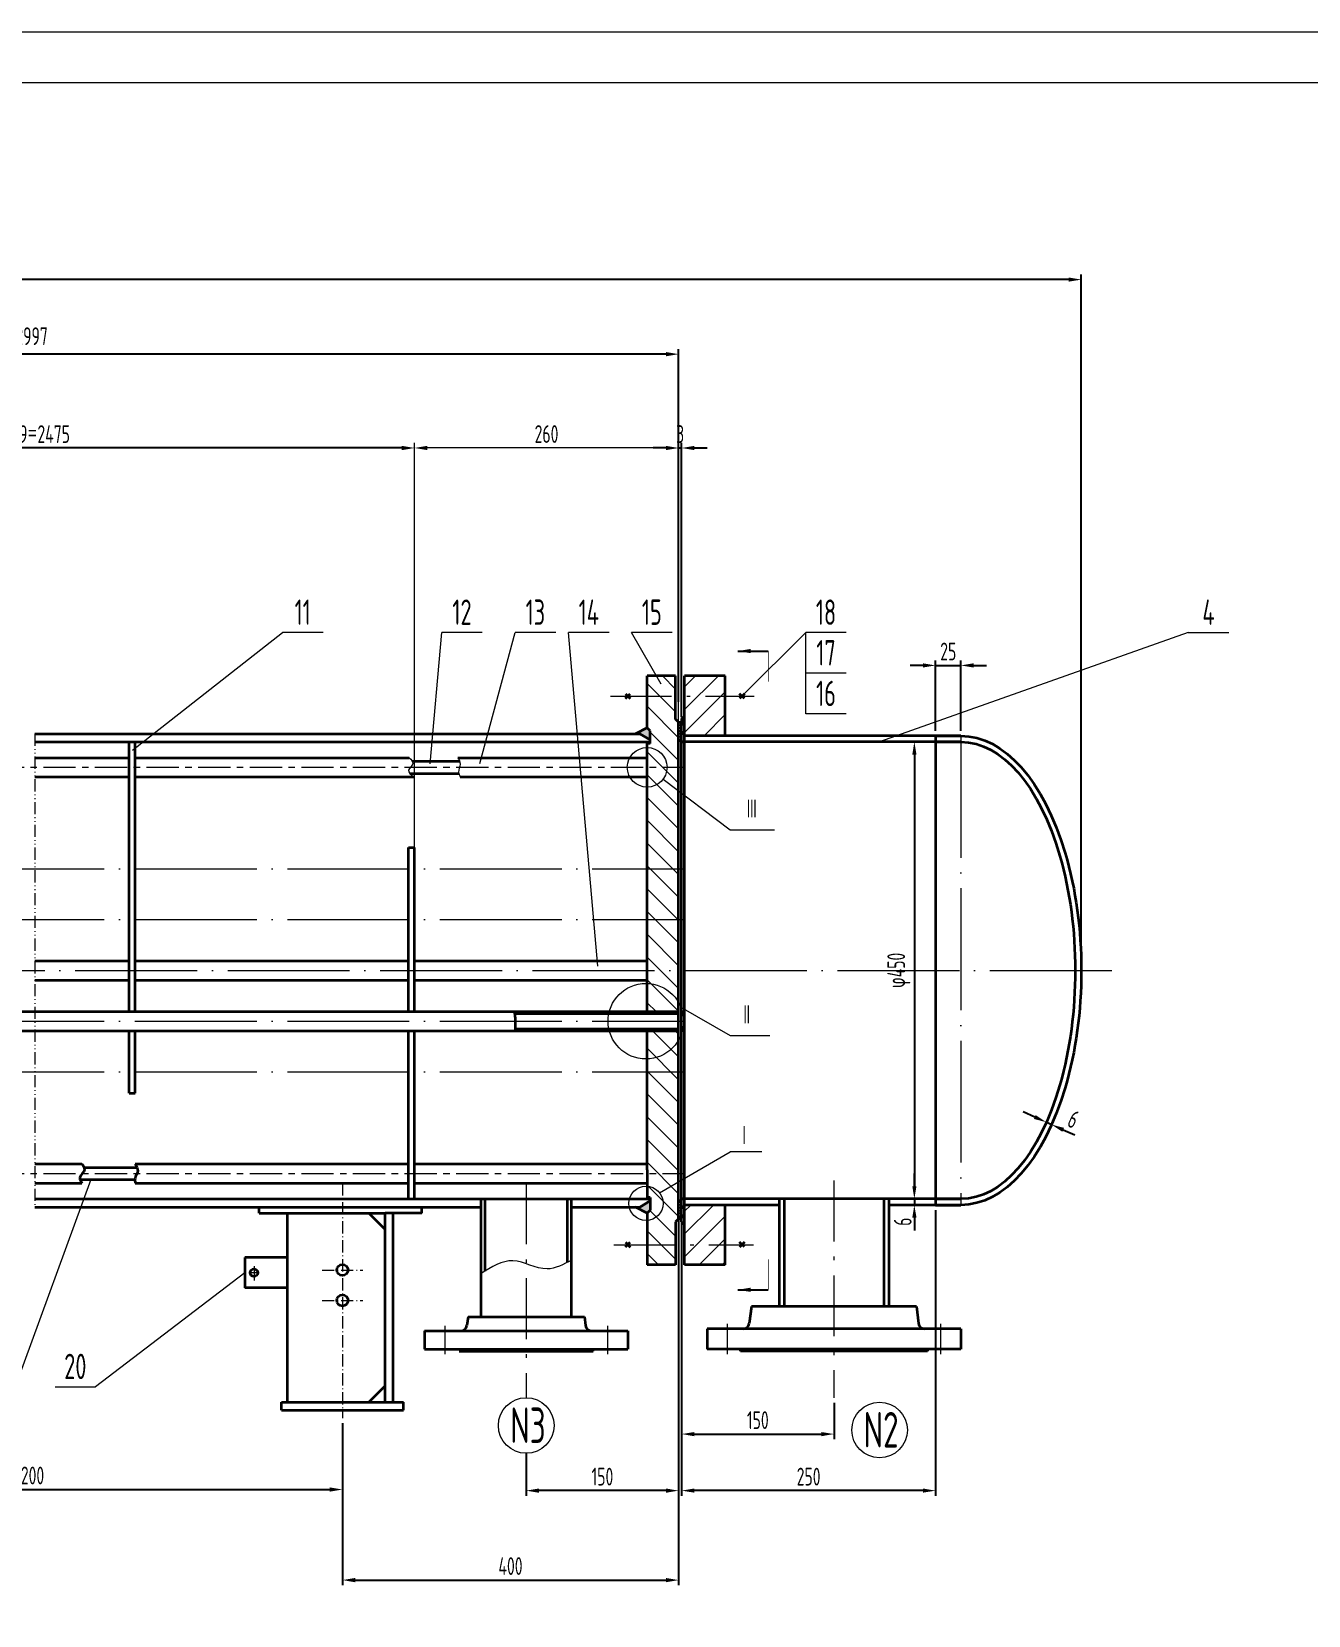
# Model space of a CAD drawing. Header units: millimetres. Extents: x -11011 to -6806, y 481 to 3451.
# Drawn here: x -9320 to -8063, y 1892 to 3451 of the extents above; entities that cross this region are included whole.
import ezdxf
from ezdxf.enums import TextEntityAlignment as Align

# ---------------------------------------------------------------- set-up
doc = ezdxf.new("R2010")
doc.units = ezdxf.units.MM
doc.header["$MEASUREMENT"] = 0
doc.header["$PDMODE"] = 3
doc.header["$PDSIZE"] = 5
for name, pattern in [('ACAD_ISO04W100', [30, 24, -3, 0, -3]), ('ACAD_ISO05W100', [33, 24, -3, 0, -3, 0, -3]), ('ACAD_ISO10W100', [18.7, 12, -3, 0.7, -3]), ('ACAD_ISO12W100', [22.4, 12, -3, 0.7, -3, 0.7, -3]), ('CENTER', [50.8, 31.75, -6.35, 6.35, -6.35]), ('CENTER2', [28.575, 19.05, -3.175, 3.175, -3.175])]:
    doc.linetypes.add(name, pattern=pattern)
doc.layers.get('Defpoints').update_dxf_attribs({"linetype": 'CONTINUOUS'})
for name, color, linetype, lineweight in [('中心线', 1, 'ACAD_ISO04W100', 18), ('双点划线', 5, 'ACAD_ISO05W100', 18), ('标注', 7, 'CONTINUOUS', 18), ('粗实线', 4, 'CONTINUOUS', 70), ('细实线', 7, 'CONTINUOUS', 18)]:
    doc.layers.add(name, color=color, linetype=linetype, lineweight=lineweight)
doc.styles.add('HGCAD', font='gbenor.shx', dxfattribs={"width": 0.75, "bigfont": 'gbcbig.shx'})
doc.dimstyles.new('HGCAD', dxfattribs={"dimscale": 5, "dimtxt": 3.5, "dimasz": 2.5, "dimexe": 1, "dimexo": 1, "dimgap": 1, "dimtad": 1, "dimdec": 0, "dimdsep": 46, "dimtxsty": 'HGCAD', "dimcen": 0, "dimadec": 0, "dimazin": 0, "dimtfac": 1, "dimtdec": 0, "dimtix": 1, "dimtmove": 2, "dimatfit": 0, "dimfxl": 0, "dimtolj": 1, "dimarcsym": 0})
doc.dimstyles.new('HGCAD$0', dxfattribs={"dimscale": 5, "dimtxt": 3.5, "dimasz": 2.5, "dimexe": 1, "dimexo": 1, "dimgap": 1, "dimtad": 1, "dimdec": 0, "dimdsep": 46, "dimtxsty": 'HGCAD', "dimcen": 0, "dimadec": 0, "dimazin": 0, "dimtfac": 1, "dimtdec": 0, "dimtix": 1, "dimtmove": 2, "dimatfit": 0, "dimfxl": 0, "dimtolj": 1, "dimarcsym": 0})

# ---------------------------------------------------------------- blocks, each defined once
blk = doc.blocks.new('*D63')
at = {"layer": 'Defpoints', "color": 0, "linetype": 'ByBlock', "ltscale": 5}
for p in [(-10429.1, 3207.2), (-10429.1, 2527), (-8286.3, 2527)]:
    blk.add_point(p, dxfattribs=at)
at = {"layer": '标注', "color": 0, "linetype": 'ByBlock', "lineweight": -2, "ltscale": 5}
for p, q in [((-10429.1, 2532), (-10429.1, 3212.2)), ((-8298.8, 3207.2), (-10416.6, 3207.2)), ((-8286.3, 2532), (-8286.3, 3212.2))]:
    blk.add_line(p, q, dxfattribs=at)
at = {"layer": '标注', "color": 0, "linetype": 'ByBlock', "ltscale": 5}
for points in [[(-10416.6, 3209.3), (-10416.6, 3205.2), (-10429.1, 3207.2)], [(-8298.8, 3209.3), (-8298.8, 3205.2), (-8286.3, 3207.2)]]:
    blk.add_solid(points, dxfattribs=at)
at = {"layer": '标注', "color": 0, "linetype": 'ByBlock', "ltscale": 5, "insert": (-9438.8, 3226.2), "char_height": 17.5, "attachment_point": 5, "style": 'HGCAD'}
blk.add_mtext('\\A1;~3861', dxfattribs=at)
blk = doc.blocks.new('*D54')
at = {"layer": 'Defpoints', "color": 0, "linetype": 'ByBlock', "ltscale": 5}
for p in [(-9962.6, 3133.8), (-8682.8, 3030.2), (-9962.6, 3012.1)]:
    blk.add_point(p, dxfattribs=at)
at = {"layer": '标注', "color": 0, "linetype": 'ByBlock', "lineweight": -2, "ltscale": 5}
for p, q in [((-9962.6, 3017.1), (-9962.6, 3138.8)), ((-8682.8, 3035.2), (-8682.8, 3138.8)), ((-8695.3, 3133.8), (-9950.1, 3133.8))]:
    blk.add_line(p, q, dxfattribs=at)
at = {"layer": '标注', "color": 0, "linetype": 'ByBlock', "ltscale": 5}
for points in [[(-9950.1, 3135.9), (-9950.1, 3131.7), (-9962.6, 3133.8)], [(-8695.3, 3135.9), (-8695.3, 3131.7), (-8682.8, 3133.8)]]:
    blk.add_solid(points, dxfattribs=at)
at = {"layer": '标注', "color": 0, "linetype": 'ByBlock', "ltscale": 5, "insert": (-9319.8, 3151.5), "char_height": 17.5, "attachment_point": 5, "style": 'HGCAD'}
blk.add_mtext('\\A1;2997', dxfattribs=at)
blk = doc.blocks.new('*D64')
at = {"layer": 'Defpoints', "color": 0, "linetype": 'ByBlock', "ltscale": 5}
for p in [(-9702.6, 3041.4), (-8942.8, 3041.4), (-9702.6, 2458.3)]:
    blk.add_point(p, dxfattribs=at)
at = {"layer": '标注', "color": 0, "linetype": 'ByBlock', "lineweight": -2, "ltscale": 5}
for p, q in [((-9702.6, 2463.3), (-9702.6, 3046.4)), ((-8955.3, 3041.4), (-9690.1, 3041.4))]:
    blk.add_line(p, q, dxfattribs=at)
at = {"layer": '标注', "color": 0, "linetype": 'ByBlock', "ltscale": 5}
for points in [[(-9690.1, 3043.5), (-9690.1, 3039.3), (-9702.6, 3041.4)], [(-8955.3, 3043.5), (-8955.3, 3039.3), (-8942.8, 3041.4)]]:
    blk.add_solid(points, dxfattribs=at)
at = {"layer": '标注', "color": 0, "linetype": 'ByBlock', "ltscale": 5, "insert": (-9322.7, 3055.1), "char_height": 17.5, "attachment_point": 5, "style": 'HGCAD'}
blk.add_mtext('\\A1;275×9＝2475', dxfattribs=at)
blk = doc.blocks.new('*D53')
at = {"layer": 'Defpoints', "color": 0, "linetype": 'ByBlock', "ltscale": 5}
for p in [(-8682.8, 2324.1), (-8832.8, 2056.4), (-8832.8, 2014.7)]:
    blk.add_point(p, dxfattribs=at)
at = {"layer": '标注', "color": 0, "linetype": 'ByBlock', "lineweight": -2, "ltscale": 5}
for p, q in [((-8682.8, 2319.1), (-8682.8, 2009.7)), ((-8832.8, 2051.4), (-8832.8, 2009.7)), ((-8695.3, 2014.7), (-8820.3, 2014.7))]:
    blk.add_line(p, q, dxfattribs=at)
at = {"layer": '标注', "color": 0, "linetype": 'ByBlock', "ltscale": 5}
for points in [[(-8820.3, 2016.8), (-8820.3, 2012.6), (-8832.8, 2014.7)], [(-8695.3, 2016.8), (-8695.3, 2012.6), (-8682.8, 2014.7)]]:
    blk.add_solid(points, dxfattribs=at)
at = {"layer": '标注', "color": 0, "linetype": 'ByBlock', "ltscale": 5, "insert": (-8757.8, 2028.5), "char_height": 17.5, "attachment_point": 5, "style": 'HGCAD'}
blk.add_mtext('\\A1;150', dxfattribs=at)
blk = doc.blocks.new('*D55')
at = {"layer": 'Defpoints', "color": 0, "linetype": 'ByBlock', "ltscale": 5}
for p in [(-8679.8, 2346.1), (-8429.8, 2296), (-8679.8, 2014.7)]:
    blk.add_point(p, dxfattribs=at)
at = {"layer": '标注', "color": 0, "linetype": 'ByBlock', "lineweight": -2, "ltscale": 5}
for p, q in [((-8679.8, 2341.1), (-8679.8, 2009.7)), ((-8429.8, 2291), (-8429.8, 2009.7)), ((-8442.3, 2014.7), (-8667.3, 2014.7))]:
    blk.add_line(p, q, dxfattribs=at)
at = {"layer": '标注', "color": 0, "linetype": 'ByBlock', "ltscale": 5}
for points in [[(-8667.3, 2016.8), (-8667.3, 2012.7), (-8679.8, 2014.7)], [(-8442.3, 2016.8), (-8442.3, 2012.7), (-8429.8, 2014.7)]]:
    blk.add_solid(points, dxfattribs=at)
at = {"layer": '标注', "color": 0, "linetype": 'ByBlock', "ltscale": 5, "insert": (-8554.8, 2028.5), "char_height": 17.5, "attachment_point": 5, "style": 'HGCAD'}
blk.add_mtext('\\A1;250', dxfattribs=at)
blk = doc.blocks.new('*D56')
at = {"layer": 'Defpoints', "color": 0, "linetype": 'ByBlock', "ltscale": 5}
for p in [(-8450.7, 2752), (-8450.7, 2302), (-8450.7, 2302)]:
    blk.add_point(p, dxfattribs=at)
at = {"layer": '标注', "color": 0, "linetype": 'ByBlock', "lineweight": -2, "ltscale": 5}
blk.add_line((-8450.7, 2739.5), (-8450.7, 2314.5), dxfattribs=at)
at = {"layer": '标注', "color": 0, "linetype": 'ByBlock', "ltscale": 5}
for points in [[(-8452.7, 2739.5), (-8448.6, 2739.5), (-8450.7, 2752)], [(-8452.7, 2314.5), (-8448.6, 2314.5), (-8450.7, 2302)]]:
    blk.add_solid(points, dxfattribs=at)
at = {"layer": '标注', "color": 0, "linetype": 'ByBlock', "ltscale": 5, "insert": (-8465.9, 2527), "char_height": 17.5, "attachment_point": 5, "rotation": 90, "style": 'HGCAD'}
blk.add_mtext('\\A1;φ450', dxfattribs=at)
blk = doc.blocks.new('*D57')
at = {"layer": 'Defpoints', "color": 0, "linetype": 'ByBlock', "ltscale": 5}
for p in [(-8455, 2296), (-8450.7, 2302), (-8450.7, 2296)]:
    blk.add_point(p, dxfattribs=at)
at = {"layer": '标注', "color": 0, "linetype": 'ByBlock', "lineweight": -2, "ltscale": 5}
for p, q in [((-8450.7, 2314.5), (-8450.7, 2327)), ((-8450.7, 2302), (-8450.7, 2296)), ((-8450, 2296), (-8445.7, 2296)), ((-8450.7, 2283.5), (-8450.7, 2271))]:
    blk.add_line(p, q, dxfattribs=at)
at = {"layer": '标注', "color": 0, "linetype": 'ByBlock', "ltscale": 5}
for points in [[(-8452.7, 2314.5), (-8448.6, 2314.5), (-8450.7, 2302)], [(-8452.7, 2283.5), (-8448.6, 2283.5), (-8450.7, 2296)]]:
    blk.add_solid(points, dxfattribs=at)
at = {"layer": '标注', "color": 0, "linetype": 'ByBlock', "ltscale": 5, "insert": (-8462.1, 2279.5), "char_height": 17.5, "attachment_point": 5, "rotation": 90, "style": 'HGCAD'}
blk.add_mtext('\\A1;6', dxfattribs=at)
blk = doc.blocks.new('*D58')
at = {"layer": 'Defpoints', "color": 0, "linetype": 'ByBlock', "ltscale": 5}
for p in [(-8404.8, 2827.3), (-8429.8, 2758), (-8404.8, 2758)]:
    blk.add_point(p, dxfattribs=at)
at = {"layer": '标注', "color": 0, "linetype": 'ByBlock', "lineweight": -2, "ltscale": 5}
for p, q in [((-8442.3, 2827.3), (-8454.8, 2827.3)), ((-8429.8, 2763), (-8429.8, 2832.3)), ((-8429.8, 2827.3), (-8404.8, 2827.3)), ((-8404.8, 2763), (-8404.8, 2832.3)), ((-8392.3, 2827.3), (-8379.8, 2827.3))]:
    blk.add_line(p, q, dxfattribs=at)
at = {"layer": '标注', "color": 0, "linetype": 'ByBlock', "ltscale": 5}
for points in [[(-8442.3, 2829.4), (-8442.3, 2825.2), (-8429.8, 2827.3)], [(-8392.3, 2829.4), (-8392.3, 2825.2), (-8404.8, 2827.3)]]:
    blk.add_solid(points, dxfattribs=at)
at = {"layer": '标注', "color": 0, "linetype": 'ByBlock', "ltscale": 5, "insert": (-8417.3, 2841), "char_height": 17.5, "attachment_point": 5, "style": 'HGCAD'}
blk.add_mtext('\\A1;25', dxfattribs=at)
blk = doc.blocks.new('*D60')
at = {"layer": 'Defpoints', "color": 0, "linetype": 'ByBlock', "ltscale": 5}
for p in [(-8320.7, 2377.5), (-8315.5, 2375.1), (-8315.5, 2375.1)]:
    blk.add_point(p, dxfattribs=at)
at = {"layer": '标注', "color": 0, "linetype": 'ByBlock', "lineweight": -2, "ltscale": 5}
for p, q in [((-8332.2, 2382.6), (-8343.6, 2387.7)), ((-8320.7, 2377.5), (-8315.5, 2375.1)), ((-8304.1, 2370), (-8292.7, 2364.9))]:
    blk.add_line(p, q, dxfattribs=at)
at = {"layer": '标注', "color": 0, "linetype": 'ByBlock', "ltscale": 5}
for points in [[(-8331.3, 2384.5), (-8333, 2380.7), (-8320.7, 2377.5)], [(-8303.3, 2371.9), (-8305, 2368.1), (-8315.5, 2375.1)]]:
    blk.add_solid(points, dxfattribs=at)
at = {"layer": '标注', "color": 0, "linetype": 'ByBlock', "ltscale": 5, "insert": (-8294.1, 2380.3), "char_height": 17.5, "attachment_point": 5, "rotation": 335.8969, "style": 'HGCAD'}
blk.add_mtext('\\A1;6', dxfattribs=at)
blk = doc.blocks.new('*D69')
at = {"layer": 'Defpoints', "color": 0, "linetype": 'ByBlock', "ltscale": 5}
for p in [(-8529.8, 2106.2), (-8679.8, 2073.6), (-8529.8, 2070.4)]:
    blk.add_point(p, dxfattribs=at)
at = {"layer": '标注', "color": 0, "linetype": 'ByBlock', "lineweight": -2, "ltscale": 5}
for p, q in [((-8529.8, 2101.2), (-8529.8, 2065.4)), ((-8679.8, 2068.6), (-8679.8, 2065.4)), ((-8667.3, 2070.4), (-8542.3, 2070.4))]:
    blk.add_line(p, q, dxfattribs=at)
at = {"layer": '标注', "color": 0, "linetype": 'ByBlock', "ltscale": 5}
for points in [[(-8667.3, 2072.4), (-8667.3, 2068.3), (-8679.8, 2070.4)], [(-8542.3, 2072.4), (-8542.3, 2068.3), (-8529.8, 2070.4)]]:
    blk.add_solid(points, dxfattribs=at)
at = {"layer": '标注', "color": 0, "linetype": 'ByBlock', "ltscale": 5, "insert": (-8604.8, 2084.1), "char_height": 17.5, "attachment_point": 5, "style": 'HGCAD'}
blk.add_mtext('\\A1;150', dxfattribs=at)
blk = doc.blocks.new('*D71')
at = {"layer": 'Defpoints', "color": 0, "linetype": 'ByBlock', "ltscale": 5}
for p in [(-9631.7, 2086), (-9013.7, 2086), (-9013.7, 2015.8)]:
    blk.add_point(p, dxfattribs=at)
at = {"layer": '标注', "color": 0, "linetype": 'ByBlock', "lineweight": -2, "ltscale": 5}
for p, q in [((-9631.7, 2081), (-9631.7, 2010.8)), ((-9013.7, 2081), (-9013.7, 2010.8)), ((-9619.2, 2015.8), (-9026.2, 2015.8))]:
    blk.add_line(p, q, dxfattribs=at)
at = {"layer": '标注', "color": 0, "linetype": 'ByBlock', "ltscale": 5}
for points in [[(-9619.2, 2017.9), (-9619.2, 2013.7), (-9631.7, 2015.8)], [(-9026.2, 2017.9), (-9026.2, 2013.7), (-9013.7, 2015.8)]]:
    blk.add_solid(points, dxfattribs=at)
at = {"layer": '标注', "color": 0, "linetype": 'ByBlock', "ltscale": 5, "insert": (-9322.7, 2029.6), "char_height": 17.5, "attachment_point": 5, "style": 'HGCAD'}
blk.add_mtext('\\A1;2200', dxfattribs=at)
blk = doc.blocks.new('*D72')
at = {"layer": 'Defpoints', "color": 0, "linetype": 'ByBlock', "ltscale": 5}
for p in [(-9013.7, 2030.9), (-8682.8, 2019.6), (-8682.8, 1926.6)]:
    blk.add_point(p, dxfattribs=at)
at = {"layer": '标注', "color": 0, "linetype": 'ByBlock', "lineweight": -2, "ltscale": 5}
for p, q in [((-9013.7, 2025.9), (-9013.7, 1921.6)), ((-8682.8, 2014.6), (-8682.8, 1921.6)), ((-9001.2, 1926.6), (-8695.3, 1926.6))]:
    blk.add_line(p, q, dxfattribs=at)
at = {"layer": '标注', "color": 0, "linetype": 'ByBlock', "ltscale": 5}
for points in [[(-9001.2, 1928.7), (-9001.2, 1924.5), (-9013.7, 1926.6)], [(-8695.3, 1928.7), (-8695.3, 1924.5), (-8682.8, 1926.6)]]:
    blk.add_solid(points, dxfattribs=at)
at = {"layer": '标注', "color": 0, "linetype": 'ByBlock', "ltscale": 5, "insert": (-8848.3, 1940.4), "char_height": 17.5, "attachment_point": 5, "style": 'HGCAD'}
blk.add_mtext('\\A1;400', dxfattribs=at)
blk = doc.blocks.new('HGCAD#HGTFTK~A1H~HGCAD图框')
at = {"layer": '细实线', "color": 7}
blk.add_lwpolyline([(10, -10), (-831, -10), (-831, 584), (10, 584)], close=True, dxfattribs=at)
at = {"layer": '细实线', "color": 2}
blk.add_lwpolyline([(0, 0), (-806, 0), (-806, 574), (0, 574)], close=True, dxfattribs=at)
blk = doc.blocks.new('*D105')
at = {"layer": 'Defpoints', "color": 0, "ltscale": 5}
for p in [(-8679.8, 3041.4), (-8682.8, 2786.5), (-8679.8, 2771.5)]:
    blk.add_point(p, dxfattribs=at)
at = {"layer": '标注', "color": 0, "lineweight": -2, "ltscale": 5}
for p, q in [((-8695.3, 3041.4), (-8707.8, 3041.4)), ((-8682.8, 2791.5), (-8682.8, 3046.4)), ((-8682.8, 3041.4), (-8679.8, 3041.4)), ((-8679.8, 2776.5), (-8679.8, 3046.4)), ((-8667.3, 3041.4), (-8654.8, 3041.4))]:
    blk.add_line(p, q, dxfattribs=at)
at = {"layer": '标注', "color": 0, "ltscale": 5}
for points in [[(-8695.3, 3043.5), (-8695.3, 3039.3), (-8682.8, 3041.4)], [(-8667.3, 3043.5), (-8667.3, 3039.3), (-8679.8, 3041.4)]]:
    blk.add_solid(points, dxfattribs=at)
at = {"layer": '标注', "color": 0, "ltscale": 5, "insert": (-8681.3, 3055.1), "char_height": 17.5, "attachment_point": 5, "style": 'HGCAD'}
blk.add_mtext('\\A1;3', dxfattribs=at)

msp = doc.modelspace()

# ---------------------------------------------------------------- hatches: boundary and pattern name
at = {"layer": '中心线', "linetype": 'ByBlock', "lineweight": 35, "ltscale": 5}
h = msp.add_hatch(dxfattribs=at)
h.set_pattern_fill('ANSI31', color=0, scale=2, angle=-90, style=0)
h.set_pattern_definition([(315, (-11993.9227, 409.6236), (4.490128, 4.490128), [])])
h.paths.add_polyline_path([(-8676.83, 2751.95), (-8676.83, 2777.45), (-8679.83, 2774.45), (-8679.83, 2771.45), (-8679.83, 2751.95)])
h.paths.add_polyline_path([(-8676.83, 2276.45), (-8676.83, 2301.95), (-8679.83, 2301.95), (-8679.83, 2282.45), (-8679.83, 2279.45)])
h = msp.add_hatch(color=0, dxfattribs=at)
h.paths.add_polyline_path([(-8710.75, 2753.95), (-8710.75, 2762.95), (-8713.75, 2765.96), (-8725.09, 2759.95), (-8721.02, 2759.95)])
h.paths.add_polyline_path([(-8713.75, 2287.95), (-8710.75, 2290.95), (-8710.75, 2299.95), (-8721.02, 2293.95), (-8725.09, 2293.95)])
at = {"layer": '细实线', "linetype": 'ByBlock', "ltscale": 5}
h = msp.add_hatch(dxfattribs=at)
h.set_pattern_fill('ANSI31', color=0, scale=5, angle=-90, style=0)
h.set_pattern_definition([(315, (-11993.923, 409.624), (11.22532, 11.22532), [])])
h.paths.add_polyline_path([(-8713.75, 2765.96), (-8710.75, 2762.95), (-8710.75, 2750.45), (-8713.75, 2750.45), (-8713.75, 2726.95), (-8682.83, 2726.95), (-8682.83, 2771.45), (-8685.83, 2774.43), (-8685.83, 2816.95), (-8713.75, 2816.95)])
h.paths.add_polyline_path([(-8713.75, 2626.95), (-8682.83, 2626.95), (-8682.83, 2726.95), (-8713.75, 2726.95)])
h.paths.add_polyline_path([(-8713.75, 2576.95), (-8682.83, 2576.95), (-8682.83, 2626.95), (-8713.75, 2626.95)])
h.paths.add_polyline_path([(-8682.83, 2526.95), (-8682.83, 2576.95), (-8713.75, 2576.95), (-8713.75, 2526.95)])
h.paths.add_polyline_path([(-8682.83, 2486.45), (-8682.83, 2526.95), (-8713.75, 2526.95), (-8713.75, 2486.45)])
h.paths.add_polyline_path([(-8682.83, 2426.95), (-8682.83, 2467.45), (-8713.75, 2467.45), (-8713.75, 2426.95)])
h.paths.add_polyline_path([(-8713.75, 2330.61), (-8713.75, 2326.95), (-8682.83, 2326.95), (-8682.83, 2426.95), (-8713.75, 2426.95)])
h.paths.add_polyline_path([(-8710.75, 2290.95), (-8713.75, 2287.95), (-8713.75, 2236.95), (-8685.83, 2236.95), (-8685.83, 2279.48), (-8682.83, 2282.45), (-8682.83, 2326.95), (-8713.75, 2326.95), (-8713.75, 2303.45), (-8710.75, 2303.45)])
h = msp.add_hatch(dxfattribs=at)
h.set_pattern_fill('ANSI31', color=0, scale=5, style=0)
h.set_pattern_definition([(45, (-11993.923, 409.624), (-11.22532, 11.22532), [])])
h.paths.add_polyline_path([(-8636.83, 2816.95), (-8676.83, 2816.95), (-8676.83, 2757.95), (-8636.83, 2757.95)])
h.paths.add_polyline_path([(-8676.83, 2236.95), (-8636.83, 2236.95), (-8636.83, 2295.95), (-8676.83, 2295.95)])

# ---------------------------------------------------------------- linework, layer by layer
at = {"layer": '中心线', "color": 4, "linetype": 'ByBlock', "ltscale": 5}
for p, q in [((-9032.89, 2859.74), (-9072.89, 2859.74)), ((-8876.07, 2859.74), (-8916.07, 2859.74)), ((-8803.82, 2859.74), (-8843.82, 2859.74)), ((-8751.24, 2859.74), (-8791.24, 2859.74)), ((-8689.17, 2859.74), (-8729.17, 2859.74)), ((-8517.66, 2859.74), (-8557.66, 2859.74)), ((-8181.1, 2859.74), (-8141.1, 2859.74)), ((-8517.66, 2819.74), (-8557.66, 2819.74)), ((-8517.66, 2779.74), (-8557.66, 2779.74)), ((-9296.75, 2116.99), (-9256.75, 2116.99))]:
    msp.add_line(p, q, dxfattribs=at)
at = {"layer": '中心线', "color": 0, "linetype": 'ByBlock', "ltscale": 5}
for p, q in [((-8927.37, 2730.53), (-8916.07, 2859.74)), ((-8878.4, 2730.7), (-8843.82, 2859.74)), ((-8762.48, 2531.04), (-8791.24, 2859.74)), ((-8699.84, 2808.94), (-8729.17, 2859.74)), ((-8620.39, 2797.01), (-8557.66, 2859.74)), ((-8557.66, 2819.74), (-8557.66, 2859.74)), ((-8557.66, 2779.74), (-8557.66, 2819.74)), ((-8698.01, 2715.3), (-8632, 2665.27)), ((-8632, 2665.27), (-8588.24, 2665.27)), ((-8680.51, 2490.82), (-8632, 2462.81)), ((-8632, 2462.81), (-8593.12, 2462.81)), ((-8701.62, 2308.09), (-8632, 2348.28)), ((-8600.98, 2348.28), (-8632, 2348.28)), ((-9261.58, 2320.95), (-9335.82, 2116.99)), ((-9109.91, 2229.31), (-9256.75, 2116.99))]:
    msp.add_line(p, q, dxfattribs=at)
at = {"layer": '中心线', "color": 1, "linetype": 'ACAD_ISO10W100', "ltscale": 5}
for p, q in [((-8749.75, 2796.95), (-8608.27, 2796.95)), ((-8832.83, 2317.45), (-8832.83, 2106.18)), ((-8529.83, 2320.19), (-8529.83, 2106.18)), ((-8746.42, 2256.9), (-8609.05, 2256.9))]:
    msp.add_line(p, q, dxfattribs=at)
at = {"layer": '中心线', "color": 7, "linetype": 'ByBlock', "lineweight": 35, "ltscale": 5}
for p, q in [((-8735.21, 2799.25), (-8730.56, 2794.59)), ((-8735.2, 2794.68), (-8730.56, 2799.32)), ((-8618.07, 2794.69), (-8622.7, 2799.33)), ((-8618.05, 2799.26), (-8622.7, 2794.61)), ((-8735.21, 2254.66), (-8730.56, 2259.32)), ((-8735.2, 2259.23), (-8730.56, 2254.59)), ((-8618.05, 2254.65), (-8622.7, 2259.3)), ((-8618.07, 2259.22), (-8622.7, 2254.58))]:
    msp.add_line(p, q, dxfattribs=at)
at = {"layer": '中心线', "color": 1, "ltscale": 5}
for p, q in [((-8404.83, 2757.95), (-8404.83, 2295.95)), ((-9968.61, 2626.95), (-8676.83, 2626.95)), ((-9968.61, 2576.95), (-8676.83, 2576.95)), ((-10477.62, 2526.95), (-8245.4, 2526.95)), ((-9968.61, 2476.95), (-8676.83, 2476.95)), ((-9968.61, 2426.95), (-8676.83, 2426.95)), ((-8912.83, 2176.95), (-8912.83, 2148.95)), ((-8752.83, 2176.95), (-8752.83, 2148.95)), ((-8634.83, 2178.95), (-8634.83, 2148.95)), ((-8424.83, 2178.95), (-8424.83, 2148.95))]:
    msp.add_line(p, q, dxfattribs=at)
at = {"layer": '中心线', "color": 1, "linetype": 'CENTER'}
for p, q in [((-9968.61, 2726.95), (-8676.83, 2726.95)), ((-9968.61, 2326.95), (-8676.83, 2326.95))]:
    msp.add_line(p, q, dxfattribs=at)
at = {"layer": '中心线', "color": 1, "linetype": 'ACAD_ISO10W100'}
for p, q in [((-9013.75, 2317.38), (-9013.75, 2085.95)), ((-9033.75, 2231.95), (-8993.75, 2231.95)), ((-9033.75, 2201.95), (-8993.75, 2201.95))]:
    msp.add_line(p, q, dxfattribs=at)
at = {"layer": '中心线', "color": 0, "linetype": 'ByBlock', "lineweight": 35, "ltscale": 5}
for p, q in [((-9109.91, 2244.31), (-9109.91, 2214.31)), ((-9067.75, 2244.31), (-9109.91, 2244.31)), ((-9067.75, 2214.31), (-9109.91, 2214.31))]:
    msp.add_line(p, q, dxfattribs=at)
at = {"layer": '中心线', "linetype": 'CENTER2', "ltscale": 5}
for p, q in [((-9100.74, 2235.89), (-9100.74, 2221.77)), ((-9095.72, 2229.31), (-9105.95, 2229.31))]:
    msp.add_line(p, q, dxfattribs=at)
at = {"layer": '中心线', "color": 4, "linetype": 'ByBlock', "lineweight": 35, "ltscale": 5, "const_width": 0.7}
for points in [[(-8594.5, 2841.44), (-8594.5, 2811.44)], [(-8594.5, 2212.47), (-8594.5, 2242.47)]]:
    msp.add_lwpolyline(points, dxfattribs=at)
at = {"layer": '中心线', "color": 0, "linetype": 'ByBlock', "ltscale": 5}
for centre, radius in [((-8713.75, 2726.95), 19.58), ((-8715.02, 2476.95), 37.19), ((-8714.8, 2297.59), 16.85), ((-8832.83, 2078.81), 27.37), ((-8484.93, 2074.4), 27.37)]:
    msp.add_circle(centre, radius, dxfattribs=at)
at = {"layer": '中心线', "color": 0, "linetype": 'ByBlock', "lineweight": 35, "ltscale": 5}
msp.add_circle((-9100.84, 2229.31), 3.71, dxfattribs=at)
for points in [[(-8844.38, 2486.45), (-8843.85, 2480.18), (-8843.85, 2473.54), (-8843.85, 2467.45)], [(-9270.27, 2336.45), (-9267.75, 2331.02), (-9272.2, 2322.89), (-9270.27, 2317.45)], [(-9217.83, 2336.45), (-9215.35, 2329.16), (-9217.98, 2322.13), (-9217.83, 2317.45)]]:
    msp.add_spline(points, degree=3, dxfattribs=at)
at = {"layer": '双点划线', "color": 0, "linetype": 'ByBlock'}
for p, q in [((-9220.4, 2743.81), (-9072.89, 2859.74)), ((-8181.1, 2859.74), (-8484.89, 2751.95))]:
    msp.add_line(p, q, dxfattribs=at)
at = {"layer": '双点划线', "color": 1, "linetype": 'ACAD_ISO12W100'}
msp.add_line((-9316.72, 2759.95), (-9316.72, 2293.95), dxfattribs=at)
at = {"layer": '双点划线', "color": 0, "linetype": 'ByBlock', "lineweight": 35}
for p, q in [((-8877.33, 2185.95), (-8877.33, 2301.95)), ((-8873.33, 2230.95), (-8873.33, 2301.95)), ((-8792.33, 2239.53), (-8792.33, 2301.95)), ((-8788.33, 2185.95), (-8788.33, 2301.95)), ((-8890.11, 2185.95), (-8891.18, 2177.22)), ((-8890.11, 2185.95), (-8775.55, 2185.95)), ((-8775.55, 2185.95), (-8774.47, 2177.22)), ((-8611.13, 2195.95), (-8613.18, 2179.22)), ((-8448.53, 2195.95), (-8611.13, 2195.95)), ((-8448.53, 2195.95), (-8446.47, 2179.22)), ((-8932.83, 2171.95), (-8932.83, 2153.95)), ((-8932.83, 2171.95), (-8732.83, 2171.95)), ((-8732.83, 2171.95), (-8732.83, 2153.95)), ((-8654.83, 2173.95), (-8654.83, 2153.95)), ((-8404.83, 2173.95), (-8654.83, 2173.95)), ((-8404.83, 2173.95), (-8404.83, 2153.95)), ((-8932.83, 2153.95), (-8732.83, 2153.95)), ((-8766.83, 2151.95), (-8766.83, 2153.95)), ((-8404.83, 2153.95), (-8654.83, 2153.95)), ((-8621.83, 2151.95), (-8621.83, 2153.95)), ((-8437.83, 2153.95), (-8437.83, 2151.95)), ((-8898.83, 2151.95), (-8766.83, 2151.95)), ((-8437.83, 2151.95), (-8621.83, 2151.95))]:
    msp.add_line(p, q, dxfattribs=at)
for centre, start, end in [((-8897.13, 2177.95), 270, 352.99998), ((-8768.52, 2177.95), 187.00002, 270), ((-8619.13, 2179.95), 270, 352.99998), ((-8440.52, 2179.95), 187.00002, 270)]:
    msp.add_arc(centre, 6, start, end, dxfattribs=at)
at = {"layer": '双点划线', "color": 0, "linetype": 'ByBlock'}
msp.add_spline([(-8788.33, 2241.69), (-8812.25, 2233), (-8845.98, 2240.98), (-8877.33, 2228.45)], degree=3, dxfattribs=at)
at = {"layer": '标注', "color": 0, "linetype": 'ByBlock', "ltscale": 5}
for p, q in [((-8942.83, 2486.45), (-8942.83, 3046.4)), ((-8695.33, 3041.4), (-8930.33, 3041.4)), ((-8682.83, 2753.89), (-8682.83, 3046.4)), ((-8942.83, 2450.33), (-8942.83, 2467.45))]:
    msp.add_line(p, q, dxfattribs=at)
for points in [[(-8930.33, 3043.48), (-8930.33, 3039.32), (-8942.83, 3041.4)], [(-8695.33, 3043.48), (-8695.33, 3039.32), (-8682.83, 3041.4)]]:
    msp.add_solid(points, dxfattribs=at)
at = {"layer": '粗实线', "color": 0, "linetype": 'ByBlock', "lineweight": 35, "ltscale": 5}
for p, q in [((-8685.83, 2816.95), (-8713.75, 2816.95)), ((-8713.75, 2765.96), (-8713.75, 2816.95)), ((-8685.83, 2774.43), (-8685.83, 2816.95)), ((-8676.83, 2236.95), (-8676.83, 2816.95)), ((-8636.83, 2816.95), (-8676.83, 2816.95)), ((-8636.83, 2757.95), (-8636.83, 2816.95)), ((-8679.83, 2774.45), (-8676.83, 2777.45)), ((-8713.75, 2765.96), (-8725.09, 2759.95)), ((-8710.75, 2762.95), (-8713.75, 2765.96)), ((-8710.75, 2750.45), (-8710.75, 2762.95)), ((-8682.83, 2771.45), (-8685.83, 2774.43)), ((-8682.83, 2282.45), (-8682.83, 2771.45)), ((-8682.83, 2771.45), (-8679.83, 2771.45)), ((-8679.83, 2774.45), (-8679.83, 2771.45)), ((-8679.83, 2282.45), (-8679.83, 2771.45)), ((-8721.02, 2759.95), (-8710.75, 2753.95)), ((-8713.75, 2486.45), (-8713.75, 2751.95)), ((-8682.83, 2753.45), (-8679.83, 2753.45)), ((-8713.75, 2330.61), (-8713.75, 2467.45)), ((-8713.75, 2330.61), (-8713.75, 2301.95)), ((-8713.75, 2287.95), (-8725.09, 2293.95)), ((-8721.02, 2293.95), (-8710.75, 2299.95)), ((-8710.75, 2303.45), (-8710.75, 2290.95)), ((-8682.83, 2300.45), (-8679.83, 2300.45)), ((-8636.83, 2236.95), (-8636.83, 2295.95)), ((-8583.83, 2301.95), (-8583.83, 2195.95)), ((-8578.83, 2301.95), (-8578.83, 2195.95)), ((-8480.83, 2301.95), (-8480.83, 2195.95)), ((-8475.83, 2301.95), (-8475.83, 2195.95)), ((-8710.75, 2290.95), (-8713.75, 2287.95)), ((-8710.75, 2290.95), (-8713.75, 2287.95)), ((-8713.75, 2287.95), (-8713.75, 2236.95)), ((-8682.83, 2282.45), (-8685.83, 2279.48)), ((-8685.83, 2279.48), (-8685.83, 2236.95)), ((-8679.83, 2282.45), (-8682.83, 2282.45)), ((-8679.83, 2279.45), (-8679.83, 2282.45)), ((-8679.83, 2279.45), (-8676.83, 2276.45)), ((-8685.83, 2236.95), (-8713.75, 2236.95)), ((-8685.83, 2236.95), (-8713.75, 2236.95)), ((-8636.83, 2236.95), (-8676.83, 2236.95)), ((-8636.83, 2236.95), (-8676.83, 2236.95))]:
    msp.add_line(p, q, dxfattribs=at)
at = {"layer": '粗实线', "color": 0, "linetype": 'ByBlock', "lineweight": 35}
for p, q in [((-9316.72, 2759.95), (-8721.02, 2759.95)), ((-9316.72, 2751.95), (-8710.75, 2751.95)), ((-9223.83, 2486.45), (-9223.83, 2751.95)), ((-9217.83, 2486.45), (-9217.83, 2751.95)), ((-8710.75, 2750.45), (-8713.75, 2750.45)), ((-8679.83, 2751.95), (-8676.83, 2751.95)), ((-8404.83, 2757.95), (-8676.83, 2757.95)), ((-8404.83, 2751.95), (-8676.83, 2751.95)), ((-8429.83, 2757.95), (-8429.83, 2295.95)), ((-8429.83, 2757.95), (-8429.83, 2295.95)), ((-8429.83, 2757.95), (-8404.83, 2757.95)), ((-8429.83, 2757.95), (-8429.83, 2295.95)), ((-8429.83, 2751.95), (-8404.83, 2751.95)), ((-9316.72, 2736.45), (-9223.83, 2736.45)), ((-9217.83, 2736.45), (-8947.91, 2736.45)), ((-8900.05, 2736.45), (-8713.75, 2736.45)), ((-9316.72, 2717.45), (-9223.83, 2717.45)), ((-9217.83, 2717.45), (-8943.57, 2717.45)), ((-8897.74, 2717.45), (-8713.75, 2717.45)), ((-8948.83, 2486.45), (-8948.83, 2647.95)), ((-8942.83, 2486.45), (-8942.83, 2647.95)), ((-9316.72, 2536.45), (-9223.83, 2536.45)), ((-9217.83, 2536.45), (-8948.83, 2536.45)), ((-8942.83, 2536.45), (-8900.05, 2536.45)), ((-8900.05, 2536.45), (-8713.75, 2536.45)), ((-8679.83, 2301.95), (-8679.83, 2526.95)), ((-9316.72, 2517.45), (-9223.83, 2517.45)), ((-9217.83, 2517.45), (-8948.83, 2517.45)), ((-8942.83, 2517.45), (-8897.74, 2517.45)), ((-8897.74, 2517.45), (-8713.75, 2517.45)), ((-9223.83, 2405.95), (-9223.83, 2467.45)), ((-9217.83, 2405.95), (-9217.83, 2467.45)), ((-8948.83, 2301.95), (-8948.83, 2467.45)), ((-8942.83, 2301.95), (-8942.83, 2467.45)), ((-9316.72, 2336.45), (-9270.27, 2336.45)), ((-9217.83, 2336.45), (-8948.83, 2336.45)), ((-8942.83, 2336.45), (-8713.75, 2336.45)), ((-9316.72, 2317.45), (-9270.27, 2317.45)), ((-9217.83, 2317.45), (-8948.83, 2317.45)), ((-8942.83, 2317.45), (-8713.75, 2317.45)), ((-9316.72, 2301.95), (-8710.75, 2301.95)), ((-9316.72, 2293.95), (-8877.33, 2293.95)), ((-9316.72, 2293.95), (-8948.83, 2293.95)), ((-9095.75, 2287.95), (-9095.75, 2293.95)), ((-9095.75, 2293.95), (-8935.75, 2293.95)), ((-8935.75, 2287.95), (-8935.75, 2293.95)), ((-8788.33, 2293.95), (-8721.02, 2293.95)), ((-8710.75, 2303.45), (-8713.75, 2303.45)), ((-8679.83, 2301.95), (-8678.35, 2301.95)), ((-8544.33, 2301.95), (-8679.83, 2301.95)), ((-8583.83, 2295.95), (-8676.83, 2295.95)), ((-8404.83, 2301.95), (-8544.33, 2301.95)), ((-8404.83, 2295.95), (-8475.83, 2295.95)), ((-8429.83, 2301.95), (-8404.83, 2301.95)), ((-8429.83, 2295.95), (-8404.83, 2295.95)), ((-9095.75, 2287.95), (-8971.75, 2287.95)), ((-9067.75, 2101.95), (-9067.75, 2287.95)), ((-8987.75, 2287.95), (-8971.75, 2271.95)), ((-8971.75, 2101.95), (-8971.75, 2287.95)), ((-8963.75, 2287.95), (-8971.75, 2287.95)), ((-8963.75, 2101.95), (-8963.75, 2287.95)), ((-8935.75, 2287.95), (-8963.75, 2287.95)), ((-8987.75, 2101.95), (-8971.75, 2117.95)), ((-9073.75, 2101.95), (-8953.75, 2101.95)), ((-9073.75, 2093.95), (-9073.75, 2101.95)), ((-9073.75, 2093.95), (-8953.75, 2093.95)), ((-8953.75, 2093.95), (-8953.75, 2101.95))]:
    msp.add_line(p, q, dxfattribs=at)
at = {"layer": '粗实线', "color": 0, "lineweight": 35}
for p, q in [((-8945.02, 2732.95), (-8898.49, 2732.95)), ((-8947.53, 2720.95), (-8899.16, 2720.95)), ((-8948.83, 2647.95), (-8942.83, 2647.95)), ((-9427.61, 2486.45), (-9223.83, 2486.45)), ((-9223.83, 2486.45), (-8948.83, 2486.45)), ((-8948.83, 2486.45), (-8682.83, 2486.45)), ((-8844.17, 2484.45), (-8682.83, 2484.45)), ((-9427.61, 2467.45), (-9223.83, 2467.45)), ((-9223.83, 2467.45), (-8948.83, 2467.45)), ((-8948.83, 2467.45), (-8682.83, 2467.45)), ((-8843.86, 2469.45), (-8682.83, 2469.45)), ((-9223.83, 2405.95), (-9217.83, 2405.95)), ((-9268.1, 2332.95), (-9216.03, 2332.95)), ((-9272, 2320.95), (-9218.12, 2320.95))]:
    msp.add_line(p, q, dxfattribs=at)
at = {"layer": '粗实线', "color": 0, "linetype": 'ByBlock', "lineweight": 35}
for centre in [(-9013.75, 2231.95), (-9013.75, 2201.95)]:
    msp.add_circle(centre, 5.5, dxfattribs=at)
at = {"layer": '粗实线', "color": 0, "linetype": 'ByBlock', "lineweight": 35, "extrusion": (0, 0, -1)}
for major_axis, ratio in [((0, 231), 0.512987), ((0, 225), 0.5)]:
    msp.add_ellipse((-8404.83, 2526.95), major_axis=major_axis, ratio=ratio, start_param=0, end_param=3.1415927, dxfattribs=at)
at = {"layer": '细实线', "color": 0, "linetype": 'ByBlock', "ltscale": 5}
for p, q in [((-8681.46, 2771.45), (-8682.83, 2770.09)), ((-8679.83, 2770.26), (-8682.83, 2767.26)), ((-8679.83, 2766.7), (-8682.83, 2769.7)), ((-8679.83, 2767.43), (-8682.83, 2764.43)), ((-8679.83, 2763.87), (-8682.83, 2766.87)), ((-8679.83, 2764.61), (-8682.83, 2761.61)), ((-8679.83, 2761.04), (-8682.83, 2764.04)), ((-8679.83, 2761.78), (-8682.83, 2758.78)), ((-8679.83, 2758.21), (-8682.83, 2761.21)), ((-8679.83, 2769.52), (-8681.76, 2771.45)), ((-8679.83, 2758.95), (-8682.83, 2755.95)), ((-8679.83, 2755.38), (-8682.83, 2758.38)), ((-8680.73, 2753.45), (-8682.83, 2755.55)), ((-8679.83, 2756.12), (-8682.49, 2753.45)), ((-8680.11, 2300.45), (-8682.83, 2297.74)), ((-8679.83, 2297.18), (-8682.83, 2300.18)), ((-8679.83, 2297.91), (-8682.83, 2294.91)), ((-8679.83, 2294.35), (-8682.83, 2297.35)), ((-8679.83, 2295.09), (-8682.83, 2292.09)), ((-8679.83, 2291.52), (-8682.83, 2294.52)), ((-8679.83, 2300), (-8680.28, 2300.45)), ((-8679.83, 2292.26), (-8682.83, 2289.26)), ((-8679.83, 2288.69), (-8682.83, 2291.69)), ((-8679.83, 2289.43), (-8682.83, 2286.43)), ((-8679.83, 2285.86), (-8682.83, 2288.86)), ((-8679.83, 2286.6), (-8682.83, 2283.6)), ((-8679.83, 2283.03), (-8682.83, 2286.03)), ((-8682.08, 2282.45), (-8682.83, 2283.21)), ((-8679.83, 2283.77), (-8681.14, 2282.45))]:
    msp.add_line(p, q, dxfattribs=at)
at = {"layer": '细实线', "color": 0, "ltscale": 5}
for points in [[(-8947.91, 2736.45), (-8944.52, 2730.69), (-8948.65, 2724.11), (-8943.57, 2717.45)], [(-8900.05, 2736.45), (-8897.96, 2729.98), (-8899.36, 2722.21), (-8897.74, 2717.45)]]:
    msp.add_spline(points, degree=3, dxfattribs=at)

# ---------------------------------------------------------------- block references
at = {"layer": '粗实线', "ltscale": 5, "xscale": 5, "yscale": 5, "zscale": 5}
msp.add_blockref('HGCAD#HGTFTK~A1H~HGCAD图框', (-6855.91, 531.35), dxfattribs=at)

# ---------------------------------------------------------------- texts
at = {"layer": '中心线', "color": 3, "linetype": 'ByBlock', "ltscale": 5, "style": 'HGCAD', "width": 0.75}
for s, p in [('11', (-9052.89, 2879.74)), ('12', (-8896.07, 2879.74)), ('13', (-8823.82, 2879.74)), ('14', (-8771.24, 2879.74)), ('15', (-8709.17, 2879.74)), ('18', (-8537.66, 2879.74)), ('4', (-8161.1, 2879.74)), ('17', (-8537.66, 2839.74)), ('16', (-8537.66, 2799.74)), ('20', (-9276.75, 2136.99))]:
    msp.add_text(s, height=25, dxfattribs=at).set_placement(p, align=Align.MIDDLE)
at = {"layer": '中心线', "color": 0, "linetype": 'ByBlock', "ltscale": 5, "char_height": 20, "attachment_point": 1, "style": 'HGCAD'}
for s, insert, width in [('Ⅲ', (-8616.16, 2695.66), 54.0414), ('Ⅱ', (-8621.14, 2493.09), 28.0229), ('Ⅰ', (-8623.55, 2374.17), 18.792)]:
    msp.add_mtext(s, dxfattribs=dict(at, insert=insert, width=width))
at = {"layer": '中心线', "ltscale": 5, "char_height": 25, "width": 69.7259, "attachment_point": 1, "style": 'HGCAD'}
for s, insert in [('{\\H1.4x;\\C0;N3}', (-8848.59, 2096.55)), ('{\\H1.4x;\\C0;N2}', (-8500.7, 2092.14))]:
    msp.add_mtext(s, dxfattribs=dict(at, insert=insert))
at = {"layer": '标注', "color": 0, "linetype": 'ByBlock', "ltscale": 5, "insert": (-8812.83, 3055.15), "char_height": 17.5, "attachment_point": 5, "style": 'HGCAD'}
msp.add_mtext('260', dxfattribs=at)

# ---------------------------------------------------------------- dimensions: what is measured, and where the dimension line sits
at = {"layer": '标注', "color": 0, "linetype": 'ByBlock', "ltscale": 5}
for base, p1, p2, text, picture, middle in [((-10429.11, 3207.24), (-8286.33, 2526.95), (-10429.11, 2527.01), '~3861', '*D63', (-9438.83, 3226.17)), ((-9962.61, 3133.78), (-8682.83, 3030.17), (-9962.61, 3012.08), '2997', '*D54', (-9319.78, 3151.52))]:
    dim = msp.add_linear_dim(base=base, p1=p1, p2=p2, text=text, dimstyle='HGCAD$0', override={"dimscale": 5}, dxfattribs=at)
    dim.commit()
    dim.dimension.update_dxf_attribs({"geometry": picture, "text_midpoint": middle, "dimtype": 160})
dim = msp.add_linear_dim(base=(-9702.61, 3041.4), p1=(-8942.83, 3041.4), p2=(-9702.61, 2458.28), text='275×9＝2475', dimstyle='HGCAD$0', override={"dimscale": 5}, dxfattribs=at)
dim.commit()
dim.dimension.update_dxf_attribs({"geometry": '*D64', "text_midpoint": (-9322.72, 3055.15)})
at = {"layer": '标注', "ltscale": 5}
dim = msp.add_linear_dim(base=(-8679.83, 3041.4), p1=(-8682.83, 2786.52), p2=(-8679.83, 2771.45), dimstyle='HGCAD$0', override={"dimdec": 1, "dimadec": 1, "dimtdec": 2, "dimatfit": 1}, dxfattribs=at)
dim.commit()
dim.dimension.update_dxf_attribs({"geometry": '*D105', "text_midpoint": (-8681.33, 3055.15)})
at = {"layer": '标注', "color": 0, "linetype": 'ByBlock', "ltscale": 5}
for base, p1, p2, picture, middle in [((-8404.83, 2827.29), (-8429.83, 2757.95), (-8404.83, 2757.95), '*D58', (-8417.33, 2841.04)), ((-8679.83, 2014.75), (-8429.83, 2295.95), (-8679.83, 2346.06), '*D55', (-8554.83, 2028.5)), ((-8832.83, 2014.73), (-8682.83, 2324.08), (-8832.83, 2056.44), '*D53', (-8757.83, 2028.48))]:
    dim = msp.add_linear_dim(base=base, p1=p1, p2=p2, dimstyle='HGCAD$0', override={"dimscale": 5}, dxfattribs=at)
    dim.commit()
    dim.dimension.update_dxf_attribs({"geometry": picture, "text_midpoint": middle})
dim = msp.add_linear_dim(base=(-8450.66, 2301.95), p1=(-8450.66, 2751.95), p2=(-8450.66, 2301.95), angle=270, text='φ<>', dimstyle='HGCAD$0', override={"dimscale": 5}, dxfattribs=at)
dim.commit()
dim.dimension.update_dxf_attribs({"geometry": '*D56', "text_midpoint": (-8465.85, 2526.95)})
for base, p1, p2, angle, picture, middle, dimtype in [((-8315.52, 2375.12), (-8320.75, 2377.46), (-8315.52, 2375.12), 335.89688, '*D60', (-8294.1, 2380.26), 161), ((-8450.66, 2295.95), (-8450.66, 2301.95), (-8455.01, 2295.95), 270, '*D57', (-8462.09, 2279.51), 160)]:
    dim = msp.add_linear_dim(base=base, p1=p1, p2=p2, angle=angle, dimstyle='HGCAD$0', override={"dimscale": 5}, dxfattribs=at)
    dim.commit()
    dim.dimension.update_dxf_attribs({"geometry": picture, "text_midpoint": middle, "dimtype": dimtype})
dim = msp.add_linear_dim(base=(-8529.83, 2070.35), p1=(-8679.83, 2073.65), p2=(-8529.83, 2106.18), dimstyle='HGCAD$0', dxfattribs=at)
dim.commit()
dim.dimension.update_dxf_attribs({"geometry": '*D69', "text_midpoint": (-8604.83, 2084.1)})
for base, p1, p2, text, picture, middle in [((-9013.75, 2015.82), (-9631.69, 2085.95), (-9013.75, 2085.95), '2200', '*D71', (-9322.72, 2029.57)), ((-8682.83, 1926.62), (-9013.75, 2030.89), (-8682.83, 2019.64), '400', '*D72', (-8848.29, 1940.37))]:
    dim = msp.add_linear_dim(base=base, p1=p1, p2=p2, text=text, dimstyle='HGCAD$0', dxfattribs=at)
    dim.commit()
    dim.dimension.update_dxf_attribs({"geometry": picture, "text_midpoint": middle})

# ---------------------------------------------------------------- leaders
at = {"layer": '中心线', "color": 7, "linetype": 'ByBlock', "lineweight": 35, "ltscale": 5}
for points in [[(-8624.5, 2841.44), (-8594.5, 2841.44)], [(-8624.5, 2212.47), (-8594.5, 2212.47)]]:
    msp.add_leader(points, dimstyle='HGCAD', override={"dimscale": 5}, dxfattribs=at)

doc.saveas('drawing.dxf')
